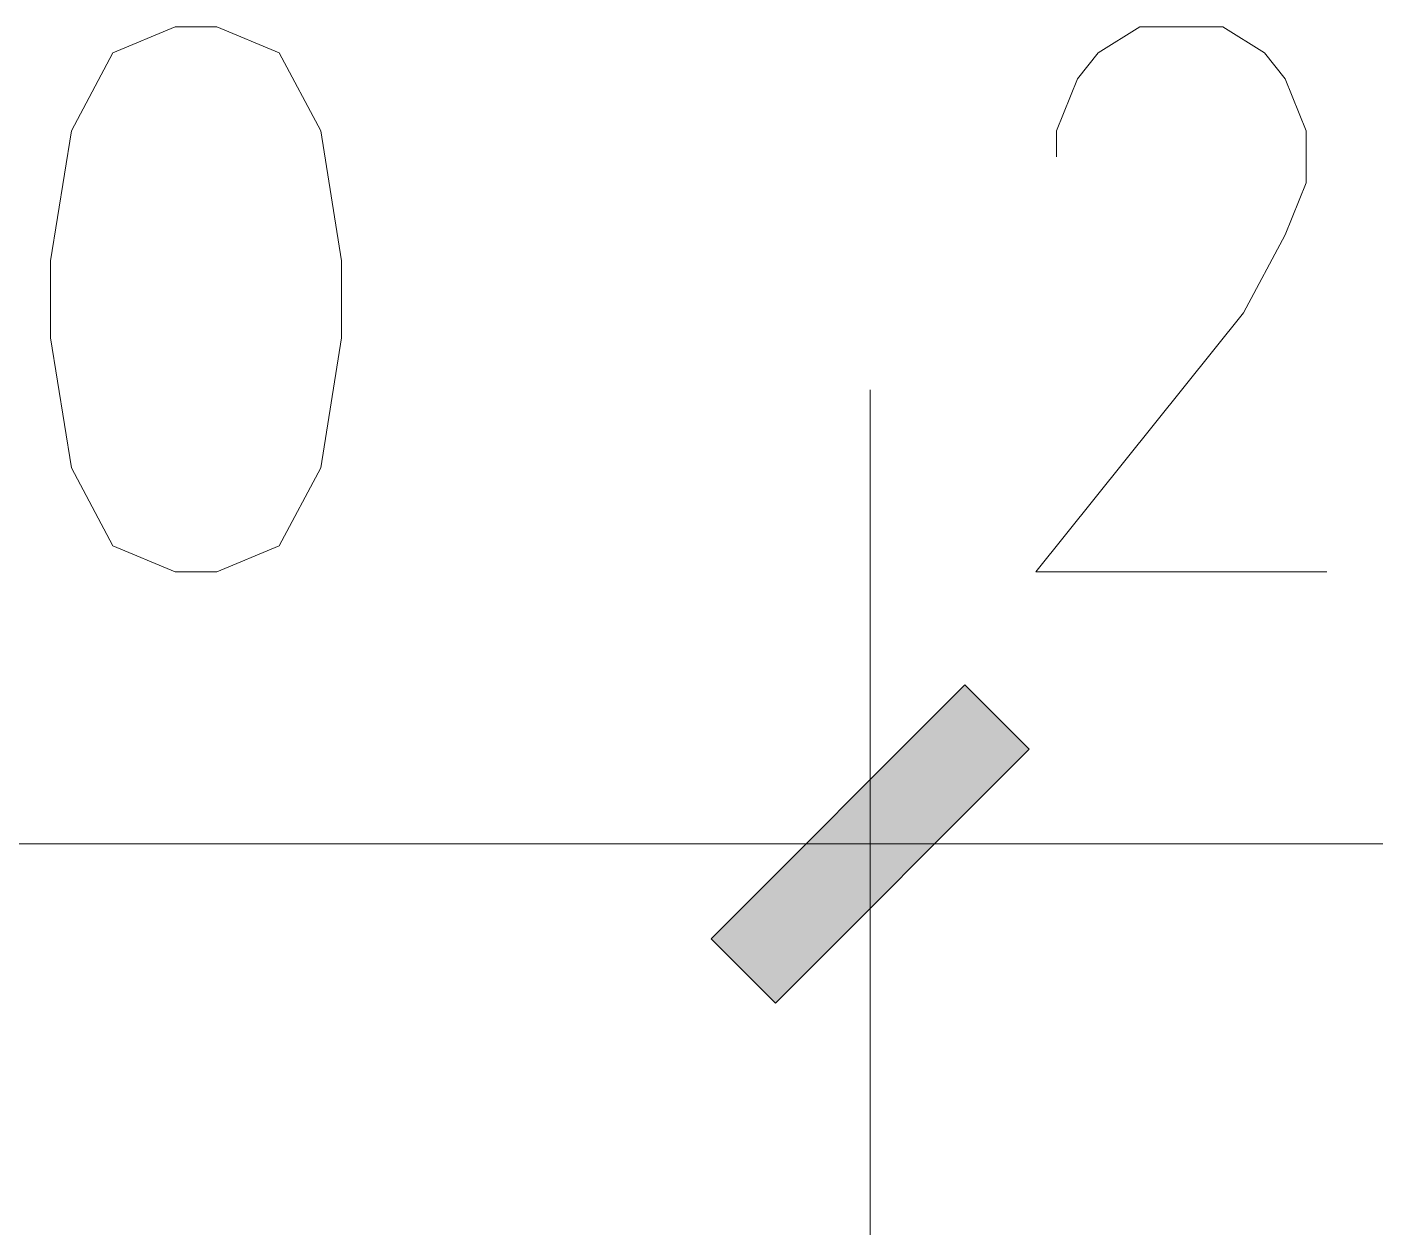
# Model space of a CAD drawing. Header units: millimetres. Extents: x -30643 to 86172, y -19411 to 63186.
# Drawn here: x 954 to 2415, y -150 to 1151 of the extents above; entities that cross this region are included whole.
import ezdxf

# ---------------------------------------------------------------- set-up
doc = ezdxf.new("R2010")
doc.units = ezdxf.units.MM

msp = doc.modelspace()

# ---------------------------------------------------------------- hatches: boundary and pattern name
h = msp.add_hatch(color=0)
h.dxf.hatch_style = 2
h.paths.add_polyline_path([(1765.4, 93.2), (1695.7, 162.9), (1970.8, 438), (2040.5, 368.3)])
h = msp.add_hatch(color=0)
h.dxf.hatch_style = 2
h.paths.add_polyline_path([(1765.4, 93.2), (1695.7, 162.9), (1970.8, 438), (2040.5, 368.3)])

# ---------------------------------------------------------------- linework, layer by layer
at = {"color": 0, "lineweight": 0}
for points in [[(1115.2, 1150.8), (1047.6, 1122.7), (1002.6, 1038.2), (980, 897.5), (980, 813.8), (1002.6, 673), (1047.6, 588.6), (1115.2, 560.4), (1160.2, 560.4), (1227.7, 588.6), (1272.8, 673), (1295.3, 813.8), (1295.3, 897.5), (1272.8, 1038.2), (1227.7, 1122.7), (1160.2, 1150.8)], [(1765.4, 93.2), (1695.7, 162.9), (1970.8, 438), (2040.5, 368.3)], [(1765.4, 93.2), (1695.7, 162.9), (1970.8, 438), (2040.5, 368.3)]]:
    msp.add_lwpolyline(points, close=True, dxfattribs=at)
for points in [[(2070, 1010.1), (2070, 1038.2), (2092.6, 1094.5), (2115.1, 1122.7), (2160.1, 1150.8), (2250.2, 1150.8), (2295.2, 1122.7), (2317.7, 1094.5), (2340.3, 1038.2), (2340.3, 982), (2317.7, 925.7), (2272.7, 841.2), (2047.5, 560.4), (2362.8, 560.4)], [(1868.1, -1450), (1868.1, 757.5)], [(1868.1, -1450), (1868.1, 757.5)], [(1866, 265.6), (-489.9, 265.6)], [(1573.2, 265.6), (2162.9, 265.6)], [(1573.2, 265.6), (2162.9, 265.6)], [(1866, 265.6), (1863.9, 265.6)], [(3441.5, 265.6), (1868.1, 265.6)]]:
    msp.add_lwpolyline(points, dxfattribs=at)

doc.saveas('drawing.dxf')
